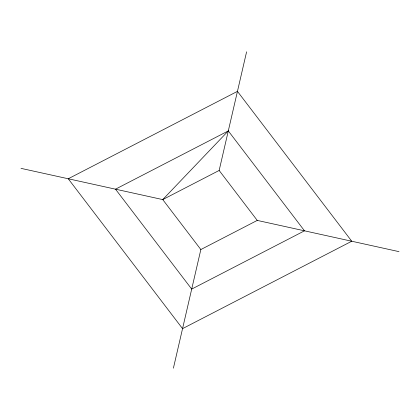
<?xml version="1.0" encoding="UTF-8"?>
<svg xmlns="http://www.w3.org/2000/svg" width="420" height="420" viewBox="0 0 420 420"><rect width="100%" height="100%" fill="white"/><g stroke="black" fill="none" stroke-linecap="round" stroke-linejoin="round"><path stroke-width="0.63" d="M173.402 368.183L200.849 249.548L257.25 220.411L399 251.643M21 168.357L162.75 199.589L219.151 170.452L246.598 51.818M228.296 130.909L115.5 189.178L191.704 289.091L304.5 230.822L228.296 130.909L162.75 199.589L200.849 249.548M219.151 170.452L257.25 220.411M237.447 91.361L68.25 178.768L182.553 328.639L351.75 241.232L237.447 91.361"/></g></svg>
